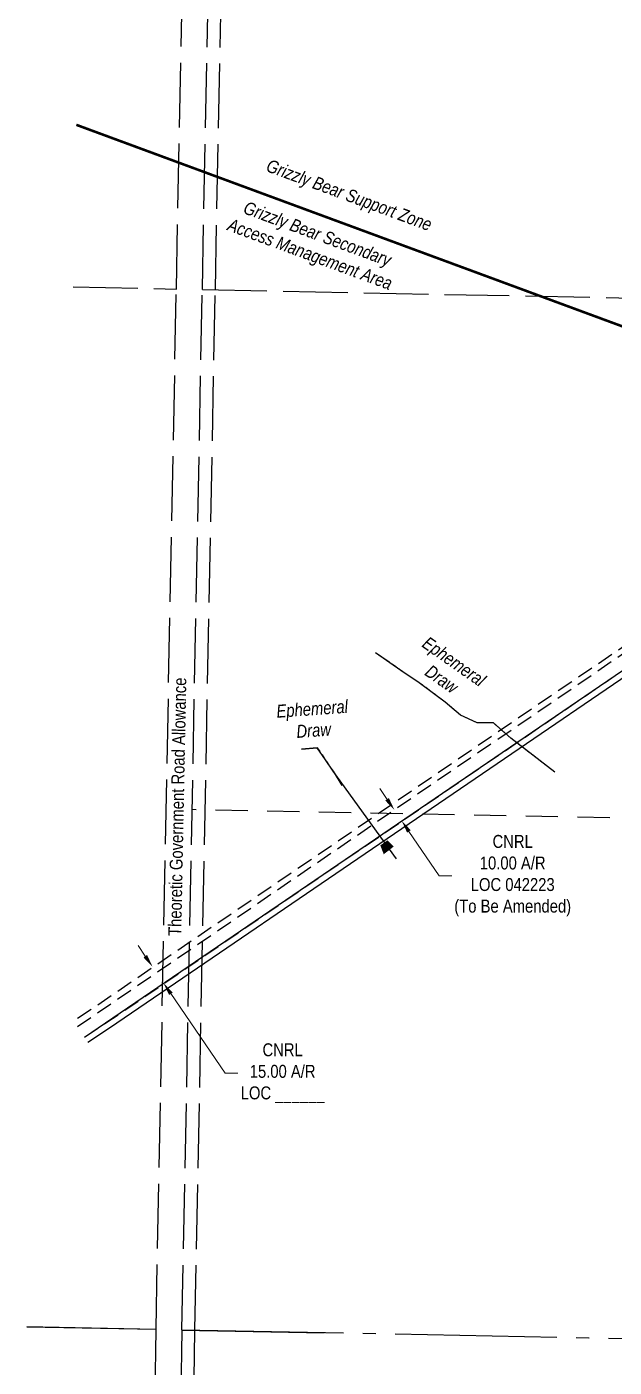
# Model space of a CAD drawing. Extents: x 410869 to 416967, y 6049756 to 6052439.
# Drawn here: x 410869 to 411323, y 6050700 to 6051736 of the extents above; entities that cross this region are included whole.
import ezdxf
from ezdxf.enums import TextEntityAlignment as Align

# ---------------------------------------------------------------- set-up
doc = ezdxf.new("R2010")
doc.units = 0
doc.header["$LTSCALE"] = 5
doc.header["$PDSIZE"] = 0.5
for name, pattern in [('DASHDOT2', [12.7, 6.35, -3.175, 0, -3.175]), ('foc-ACCESSROAD', [3.75, 2.5, -1.25]), ('foc-LSD', [8, 5, -3]), ('foc-QUARTERLINE', [33, 25, -3, 2, -3]), ('foc-TOPO-ephemeral', [6.25, 3.125, -0.625, 0.625, -0.625, 0.625, -0.625]), ('foc-UNSURVEYED', [12.5, 10, -2.5])]:
    doc.linetypes.add(name, pattern=pattern)
doc.layers.get('Defpoints').update_dxf_attribs({"color": 9})
for name, color, linetype in [('AS-UNDERLAY-H', 141, 'Continuous'), ('AS-WILDLIFE', 131, 'DASHDOT2'), ('C-RW', 13, 'Continuous'), ('F-AR', 190, 'foc-ACCESSROAD'), ('L-QSEC', 8, 'foc-QUARTERLINE'), ('L-ROAD-T', 7, 'Continuous'), ('L-SECTION-LSD', 7, 'foc-LSD'), ('L-USEC', 7, 'foc-UNSURVEYED'), ('T-DRAW', 143, 'foc-TOPO-ephemeral'), ('T-WATER', 160, 'Continuous')]:
    doc.layers.add(name, color=color, linetype=linetype)
doc.layers.add('C-AR-T', color=13, linetype='Continuous', lineweight=9)
doc.styles.add('80CG', font='ARIALN.TTF', dxfattribs={"height": 10})
doc.styles.add('80L', font='ARIALN.TTF', dxfattribs={"height": 10})
doc.styles.add('foc-LtypeFont', font='ARIALN.TTF', dxfattribs={"height": 7.35})
doc.linetypes.add('foc-TOPO-flowdirection-NOLINE', pattern='A,0,[">",foc-LtypeFont,S=0.3,R=0,X=0,Y=-0.945],-20,[">",foc-LtypeFont,S=0.3,R=0,X=0,Y=-0.945],0', length=20)
doc.dimstyles.new('Compass 5 000', dxfattribs={"dimscale": 5, "dimtxt": 9, "dimasz": 2, "dimexe": 0.2, "dimexo": 0.0625, "dimgap": 0.5, "dimtad": 0, "dimtih": 1, "dimtoh": 1, "dimzin": 0, "dimdsep": 46, "dimtxsty": '80CG', "dimcen": 0.1, "dimse1": 1, "dimse2": 1, "dimclrd": 256, "dimclrt": 256, "dimaunit": 1, "dimadec": 4, "dimazin": 0, "dimtfac": 0.06, "dimtofl": 0, "dimtmove": 0, "dimatfit": 1, "dimfxl": 0.2, "dimtolj": 1, "dimtzin": 0, "dimlwd": -1, "dimarcsym": 0})

# ---------------------------------------------------------------- blocks, each defined once
blk = doc.blocks.new('*D249')
at = {"layer": 'C-AR-T', "transparency": 16777216}
for p, q in [((411147.7, 6051138.8), (411142.1, 6051147.1)), ((411164.6, 6051114), (411187.9, 6051079.8)), ((411187.9, 6051079.8), (411197.9, 6051079.8))]:
    blk.add_line(p, q, dxfattribs=at)
for points in [[(411149.1, 6051139.8), (411146.3, 6051137.9), (411153.4, 6051130.6)], [(411166, 6051115), (411163.2, 6051113.1), (411159, 6051122.3)]]:
    blk.add_solid(points, dxfattribs=at)
at = {"layer": 'Defpoints', "color": 0, "transparency": 16777216}
for p in [(411266.8, 6051207.9), (411272.4, 6051199.6), (411153.4, 6051130.6)]:
    blk.add_point(p, dxfattribs=at)
at = {"layer": 'C-AR-T', "transparency": 16777216, "insert": (411244.9, 6051079.8), "char_height": 10, "attachment_point": 5, "style": '80CG'}
blk.add_mtext('\\A1;CNRL\\P10.00 A/R\\PLOC 042223\\P(To Be Amended)', dxfattribs=at)
blk = doc.blocks.new('*D264')
at = {"layer": 'C-AR-T', "transparency": 16777216}
for p, q in [((410960.6, 6051017.6), (410955, 6051025.8)), ((410980.4, 6050988.6), (411022.3, 6050927.1)), ((411022.3, 6050927.1), (411032.3, 6050927.1))]:
    blk.add_line(p, q, dxfattribs=at)
for points in [[(410962, 6051018.5), (410959.2, 6051016.6), (410966.3, 6051009.3)], [(410981.8, 6050989.5), (410979, 6050987.6), (410974.7, 6050996.8)]]:
    blk.add_solid(points, dxfattribs=at)
at = {"layer": 'Defpoints', "color": 0, "transparency": 16777216}
for p in [(411164.9, 6051144.6), (411173.4, 6051132.1), (410966.3, 6051009.3)]:
    blk.add_point(p, dxfattribs=at)
at = {"layer": 'C-AR-T', "transparency": 16777216, "insert": (411066.9, 6050927.1), "char_height": 10, "attachment_point": 5, "style": '80CG'}
blk.add_mtext('\\A1;CNRL\\P15.00 A/R\\PLOC ______', dxfattribs=at)

msp = doc.modelspace()

# ---------------------------------------------------------------- hatches: boundary and pattern name
at = {"layer": 'AS-UNDERLAY-H'}
h = msp.add_hatch(color=256, dxfattribs=at)
h.dxf.hatch_style = 1
h.paths.add_polyline_path([(411147.993, 6051107.14), (411142.467, 6051103.242), (411145.108, 6051096.359), (411152.77, 6051102.299)])

# ---------------------------------------------------------------- linework, layer by layer
at = {"layer": 'AS-WILDLIFE', "const_width": 1.999, "flags": 128}
msp.add_lwpolyline([(410907.242, 6051660.326), (413518.553, 6050697.212)], dxfattribs=at)
at = {"layer": 'C-RW'}
for points in [[(410913.485, 6050955.062), (410929.919, 6050965.946), (411405.192, 6051289.753), (411717.676, 6051504.375), (411736.042, 6051507.326), (411980.142, 6051436.547), (412029.609, 6051410.14), (412330.671, 6051177.542), (412819.661, 6050793.79), (413287.386, 6050431.449)], [(413281.443, 6050427.202), (412815.359, 6050788.272), (412326.372, 6051172.021), (412025.796, 6051404.244), (411977.492, 6051430.03), (411735.601, 6051500.169), (411715.73, 6051496.976), (411408.013, 6051285.628), (410932.806, 6050961.863), (410916.245, 6050950.895)]]:
    msp.add_lwpolyline(points, dxfattribs=at)
at = {"layer": 'F-AR', "flags": 128}
for points in [[(410913.538, 6050954.981), (410930.166, 6050965.987), (411405.438, 6051289.793), (411717.676, 6051504.375), (411740.9, 6051508.195), (411718.65, 6051517.579), (411732.817, 6051527.903), (411727.868, 6051529.974), (411396.973, 6051302.168), (410921.805, 6050978.433), (410905.262, 6050967.477)], [(410908.215, 6050963.12), (411718.663, 6051517.135)]]:
    msp.add_lwpolyline(points, dxfattribs=at)
at = {"layer": 'L-QSEC'}
for p, q in [((410868.959, 6050731.195), (410968.895, 6050729.209)), ((410988.988, 6050728.809), (411757.521, 6050713.533))]:
    msp.add_line(p, q, dxfattribs=at)
at = {"layer": 'L-QSEC', "flags": 128}
for points in [[(410968.89, 6050728.857), (410868.909, 6050730.845)], [(410989.011, 6050728.458), (411099.083, 6050726.27)]]:
    msp.add_lwpolyline(points, dxfattribs=at)
at = {"layer": 'L-QSEC'}
msp.add_lwpolyline([(410989.013, 6050728.801), (411757.227, 6050713.532)], dxfattribs=at)
at = {"layer": 'L-SECTION-LSD', "flags": 128}
msp.add_lwpolyline([(411799.848, 6051114.929), (410996.873, 6051130.885)], dxfattribs=at)
at = {"layer": 'L-USEC'}
for p, q in [((410984.658, 6051533.36), (411000.425, 6052337.512)), ((411004.762, 6051532.966), (411020.529, 6052337.117)), ((411014.815, 6051532.769), (411030.581, 6052336.92)), ((410904.784, 6051534.947), (410984.658, 6051533.36)), ((410968.895, 6050729.209), (410984.658, 6051533.36)), ((410988.999, 6050728.815), (411004.762, 6051532.966)), ((410999.051, 6050728.618), (411014.815, 6051532.769)), ((411004.758, 6051532.961), (411807.654, 6051517.01)), ((410968.89, 6050728.857), (410966.93, 6050628.876)), ((410989.011, 6050728.457), (410987.052, 6050628.485)), ((410997.1, 6050628.29), (410999.059, 6050728.258))]:
    msp.add_line(p, q, dxfattribs=at)
at = {"layer": 'T-DRAW', "flags": 128}
for points in [[(411277.444, 6051159.878), (411243.546, 6051186.045), (411230.155, 6051197.862), (411217.363, 6051198.031), (411204.459, 6051204.021), (411192.549, 6051213.941), (411172.616, 6051229.035), (411158.444, 6051238.451), (411138.831, 6051252.185)], [(411081.482, 6051177.704), (411093.612, 6051178.568), (411099.938, 6051169.373), (411105.858, 6051160.502), (411113.46, 6051148.456)]]:
    msp.add_lwpolyline(points, dxfattribs=at)
at = {"layer": 'T-DRAW', "linetype": 'foc-TOPO-flowdirection-NOLINE', "flags": 128}
for points in [[(411277.444, 6051159.878), (411243.546, 6051186.045), (411230.155, 6051197.862), (411217.363, 6051198.031), (411204.459, 6051204.021), (411192.549, 6051213.941), (411172.616, 6051229.035), (411158.444, 6051238.451), (411138.831, 6051252.185)], [(411154.957, 6051092.734), (411105.858, 6051160.502), (411099.938, 6051169.373), (411093.612, 6051178.568), (411081.482, 6051177.704)]]:
    msp.add_lwpolyline(points, dxfattribs=at)

# ---------------------------------------------------------------- texts
at = {"layer": 'AS-WILDLIFE', "char_height": 9.99563, "width": 134.74777, "attachment_point": 2, "rotation": 339.754817, "style": '80L'}
for s, insert in [('{\\fArial Narrow|b0|i1|c0|p34;Grizzly Bear Support Zone}', (411120.163, 6051610.762)), ('{\\fArial Narrow|b0|i1|c0|p34;Grizzly Bear Secondary Access Management Area}', (411095.613, 6051580.777))]:
    msp.add_mtext(s, dxfattribs=dict(at, insert=insert))
at = {"layer": 'L-ROAD-T', "style": '80L'}
msp.add_text('Theoretic Government Road Allowance', height=9.9956, rotation=88.856077, dxfattribs=at).set_placement((410985.38, 6051133.108), align=Align.MIDDLE_CENTER)
at = {"layer": 'T-WATER', "char_height": 9.99563, "width": 55.95548, "attachment_point": 2, "style": '80L'}
for insert, rotation in [((411202.361, 6051249.544), 324.999766), ((411089.338, 6051213.802), 4.078601)]:
    msp.add_mtext('{\\fArial Narrow|b0|i1|c0|p34;Ephemeral \\PDraw}', dxfattribs=dict(at, insert=insert, rotation=rotation))

# ---------------------------------------------------------------- dimensions: what is measured, and where the dimension line sits
at = {"layer": 'C-AR-T'}
for base, p1, p2, angle, text, picture, middle in [((411153.355, 6051130.557), (411272.428, 6051199.631), (411266.795, 6051207.893), 124.283579, 'CNRL\\P10.00 A/R\\PLOC 042223\\P(To Be Amended)', '*D249', (411244.943, 6051079.845)), ((410966.253, 6051009.317), (411173.356, 6051132.137), (411164.863, 6051144.605), 124.261653, 'CNRL\\P15.00 A/R\\PLOC ______', '*D264', (411066.864, 6050927.096))]:
    dim = msp.add_linear_dim(base=base, p1=p1, p2=p2, angle=angle, text=text, dimstyle='Compass 5 000', dxfattribs=at)
    dim.commit()
    dim.dimension.update_dxf_attribs({"geometry": picture, "text_midpoint": middle, "dimtype": 161})

doc.saveas('drawing.dxf')
